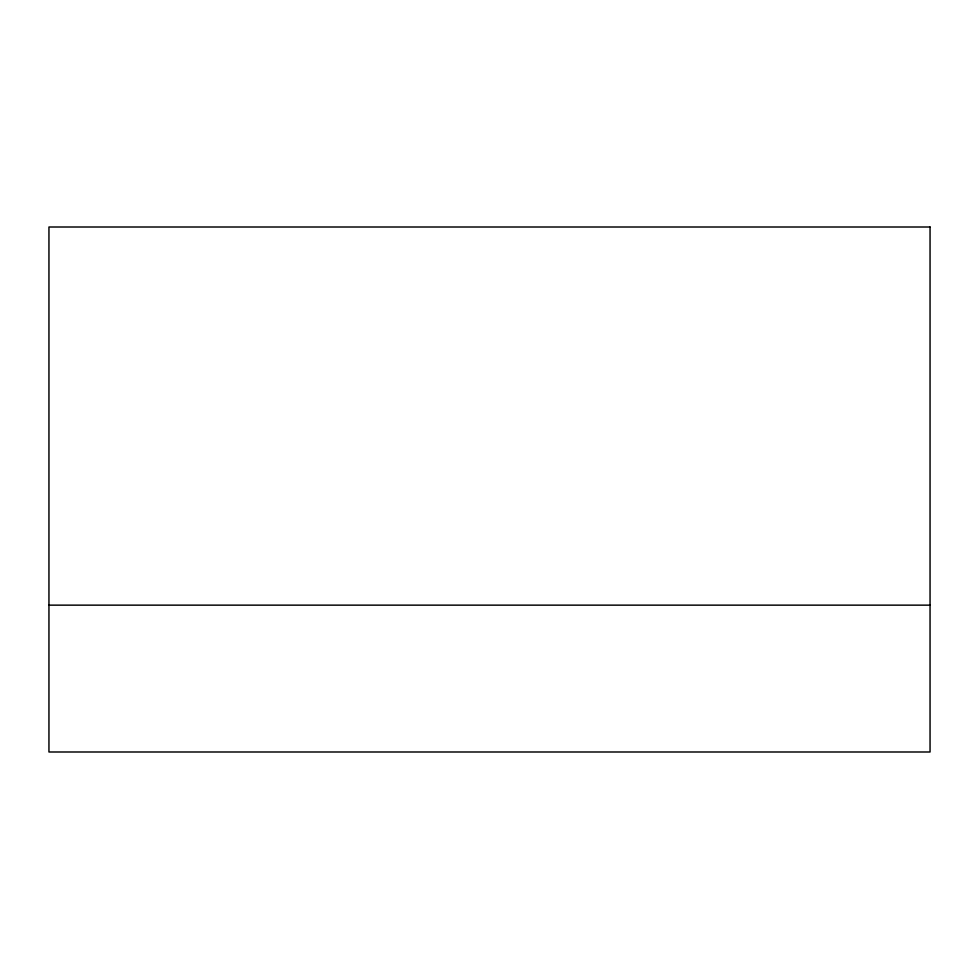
<?xml version="1.0" encoding="UTF-8"?>
<svg xmlns="http://www.w3.org/2000/svg" width="979" height="979" viewBox="0 0 979 979"><rect width="100%" height="100%" fill="white"/><g stroke="black" fill="none" stroke-linecap="round" stroke-linejoin="round"><path stroke-width="1.47" d="M48.95 605.144L930.05 605.144M930.05 227.006L48.95 227.006L48.95 751.994L930.05 751.994L930.05 227.006"/></g></svg>
